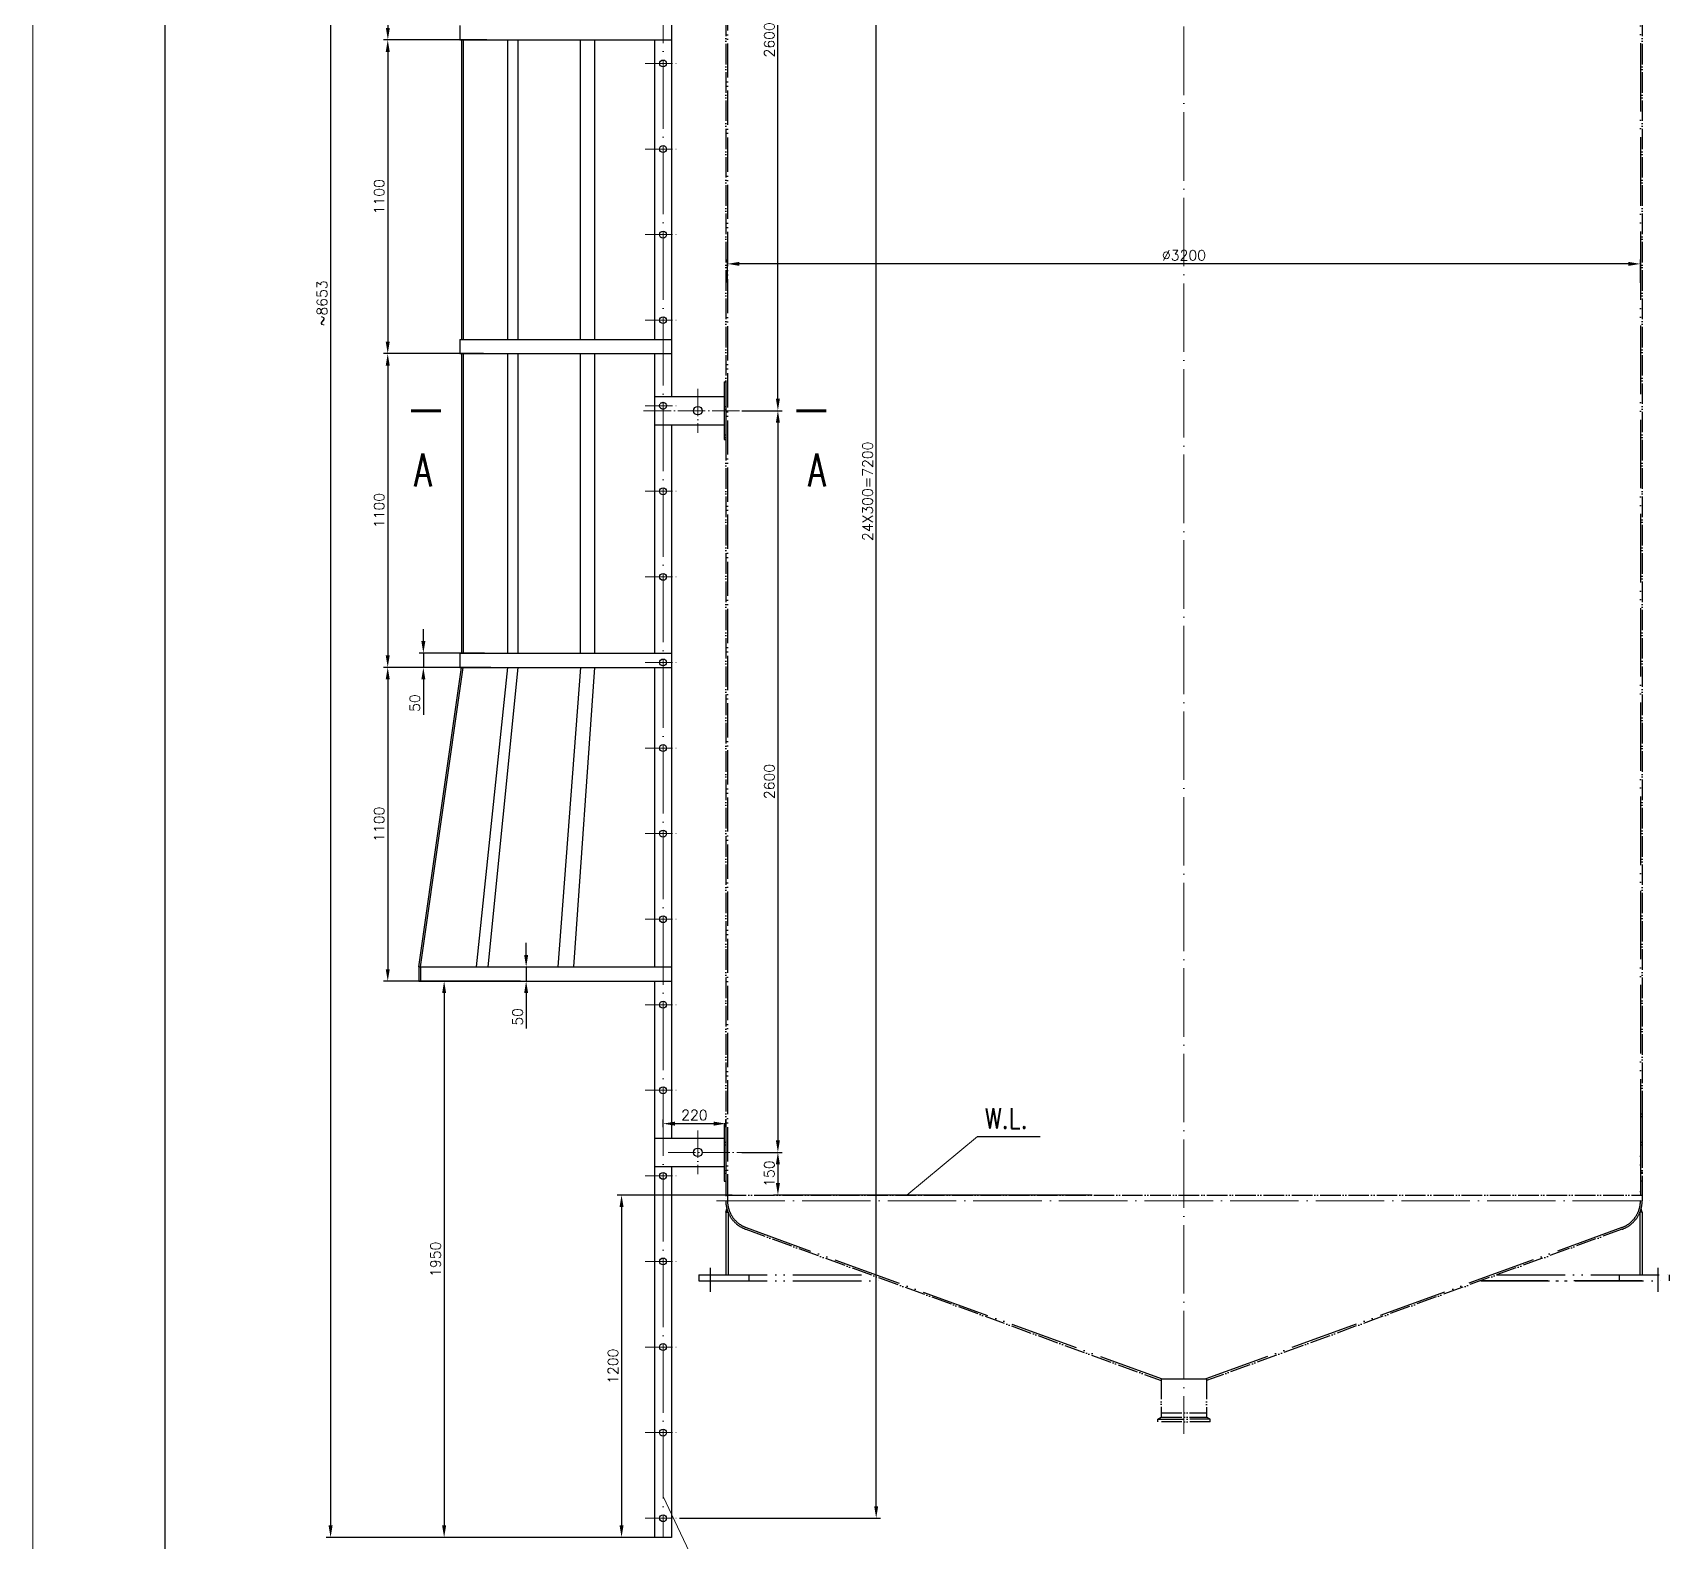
# Model space of a CAD drawing. Header units: inches. Extents: x 14786 to 39415, y 1343 to 18195.
# Drawn here: x 14786 to 20523, y 7177 to 12466 of the extents above; entities that cross this region are included whole.
import ezdxf
from ezdxf.enums import TextEntityAlignment as Align

# ---------------------------------------------------------------- set-up
doc = ezdxf.new("R2010")
doc.units = ezdxf.units.IN
doc.header["$MEASUREMENT"] = 0
for name, pattern in [('ACAD_ISO04W100', [30, 24, -3, 0, -3]), ('ACAD_ISO05W100', [33, 24, -3, 0, -3, 0, -3]), ('DASHED', [0.75, 0.5, -0.25])]:
    doc.linetypes.add(name, pattern=pattern)
for name, color, linetype in [('1', 1, 'ACAD_ISO05W100'), ('2', 3, 'Continuous'), ('3', 2, 'DASHED'), ('4', 7, 'Continuous')]:
    doc.layers.add(name, color=color, linetype=linetype)
doc.layers.add('TEXT', color=3, linetype='Continuous', lineweight=15)
doc.layers.add('图层1', color=1, linetype='ACAD_ISO04W100', lineweight=18)
doc.styles.add('HZ', font='TXT', dxfattribs={"width": 0.8, "bigfont": 'HZTXT'})
doc.styles.add('ROMANS', font='ROMANS', dxfattribs={"bigfont": 'HZTXT'})
doc.dimstyles.new('R30', dxfattribs={"dimscale": 30, "dimtxt": 1.2, "dimasz": 1.4, "dimexe": 0.5, "dimexo": 0, "dimgap": 0.4, "dimtad": 1, "dimdec": 0, "dimzin": 13, "dimdsep": 46, "dimtxsty": 'ROMANS', "dimcen": 30, "dimclrd": 1, "dimclre": 1, "dimclrt": 2, "dimadec": 0, "dimazin": 0, "dimtfac": 1, "dimtdec": 0, "dimtmove": 0, "dimatfit": 1, "dimfxl": 0, "dimtolj": 1, "dimtzin": 0, "dimarcsym": 0})

# ---------------------------------------------------------------- blocks, each defined once
blk = doc.blocks.new('*D67')
at = {"layer": 'DEFPOINTS', "color": 0}
for p in [(16512.1, 15843.9), (15830.4, 7191.1), (16982.7, 7191.1)]:
    blk.add_point(p, dxfattribs=at)
at = {"layer": 'TEXT', "color": 1, "lineweight": -2}
for p, q in [((16512.1, 15843.9), (15815.4, 15843.9)), ((15830.4, 15801.9), (15830.4, 7233.1)), ((16982.7, 7191.1), (15815.4, 7191.1))]:
    blk.add_line(p, q, dxfattribs=at)
at = {"layer": 'TEXT', "color": 1}
for points in [[(15823.4, 15801.9), (15837.4, 15801.9), (15830.4, 15843.9)], [(15823.4, 7233.1), (15837.4, 7233.1), (15830.4, 7191.1)]]:
    blk.add_solid(points, dxfattribs=at)
at = {"layer": 'TEXT', "color": 2, "insert": (15800.4, 11517.5), "char_height": 36, "attachment_point": 5, "rotation": 90, "style": 'ROMANS'}
blk.add_mtext('\\A1;~8653', dxfattribs=at)
blk = doc.blocks.new('*D63')
at = {"layer": 'DEFPOINTS', "color": 0}
for p in [(17237.4, 8391.1), (16850.3, 7191.1), (16974.1, 7191.1)]:
    blk.add_point(p, dxfattribs=at)
at = {"layer": 'TEXT', "color": 1, "lineweight": -2}
for p, q in [((17237.4, 8391.1), (16835.3, 8391.1)), ((16850.3, 8349.1), (16850.3, 7233.1)), ((16974.1, 7191.1), (16835.3, 7191.1))]:
    blk.add_line(p, q, dxfattribs=at)
at = {"layer": 'TEXT', "color": 1}
for points in [[(16843.3, 8349.1), (16857.3, 8349.1), (16850.3, 8391.1)], [(16843.3, 7233.1), (16857.3, 7233.1), (16850.3, 7191.1)]]:
    blk.add_solid(points, dxfattribs=at)
at = {"layer": 'TEXT', "color": 2, "insert": (16820.3, 7791.1), "char_height": 36, "attachment_point": 5, "rotation": 90, "style": 'ROMANS'}
blk.add_mtext('\\A1;1200', dxfattribs=at)
blk = doc.blocks.new('*D68')
at = {"layer": 'DEFPOINTS', "color": 0}
for p in [(16496.4, 9141.1), (16228.4, 7191.1), (16970.6, 7191.1)]:
    blk.add_point(p, dxfattribs=at)
at = {"layer": 'TEXT', "color": 1, "lineweight": -2}
for p, q in [((16496.4, 9141.1), (16213.4, 9141.1)), ((16228.4, 9099.1), (16228.4, 7233.1)), ((16970.6, 7191.1), (16213.4, 7191.1))]:
    blk.add_line(p, q, dxfattribs=at)
at = {"layer": 'TEXT', "color": 1}
for points in [[(16221.4, 9099.1), (16235.4, 9099.1), (16228.4, 9141.1)], [(16221.4, 7233.1), (16235.4, 7233.1), (16228.4, 7191.1)]]:
    blk.add_solid(points, dxfattribs=at)
at = {"layer": 'TEXT', "color": 2, "insert": (16198.4, 8166.1), "char_height": 36, "attachment_point": 5, "rotation": 90, "style": 'ROMANS'}
blk.add_mtext('\\A1;1950', dxfattribs=at)
blk = doc.blocks.new('*D69')
at = {"layer": 'DEFPOINTS', "color": 0}
for p in [(17221.6, 11655.7), (17221.6, 11590.3), (20421.6, 11589)]:
    blk.add_point(p, dxfattribs=at)
at = {"layer": 'TEXT', "color": 1, "lineweight": -2}
for p, q in [((17221.6, 11590.3), (17221.6, 11670.7)), ((20379.6, 11655.7), (17263.6, 11655.7)), ((20421.6, 11589), (20421.6, 11670.7))]:
    blk.add_line(p, q, dxfattribs=at)
at = {"layer": 'TEXT', "color": 1}
for points in [[(17263.6, 11662.7), (17263.6, 11648.7), (17221.6, 11655.7)], [(20379.6, 11662.7), (20379.6, 11648.7), (20421.6, 11655.7)]]:
    blk.add_solid(points, dxfattribs=at)
at = {"layer": 'TEXT', "color": 2, "insert": (18821.6, 11685.7), "char_height": 36, "attachment_point": 5, "style": 'ROMANS'}
blk.add_mtext('\\A1;%%c3200', dxfattribs=at)
blk = doc.blocks.new('*D64')
at = {"layer": 'DEFPOINTS', "color": 0}
for p in [(16995.6, 8629.3), (17215.6, 8641.6), (17215.6, 8629.3)]:
    blk.add_point(p, dxfattribs=at)
at = {"layer": 'TEXT', "color": 1, "lineweight": -2}
for p, q in [((16995.6, 8629.3), (16995.6, 8656.6)), ((17037.6, 8641.6), (17173.6, 8641.6)), ((17215.6, 8629.3), (17215.6, 8656.6))]:
    blk.add_line(p, q, dxfattribs=at)
at = {"layer": 'TEXT', "color": 1}
for points in [[(17037.6, 8648.6), (17037.6, 8634.6), (16995.6, 8641.6)], [(17173.6, 8648.6), (17173.6, 8634.6), (17215.6, 8641.6)]]:
    blk.add_solid(points, dxfattribs=at)
at = {"layer": 'TEXT', "color": 2, "insert": (17105.6, 8671.6), "char_height": 36, "attachment_point": 5, "style": 'ROMANS'}
blk.add_mtext('\\A1;220', dxfattribs=at)
blk = doc.blocks.new('*D85')
at = {"color": 1, "lineweight": -2}
for p, q in [((16295.6, 10241.1), (16015.7, 10241.1)), ((16030.7, 10199.1), (16030.7, 9183.1)), ((16295.6, 9141.1), (16015.7, 9141.1))]:
    blk.add_line(p, q, dxfattribs=at)
at = {"color": 1}
for points in [[(16023.7, 10199.1), (16037.7, 10199.1), (16030.7, 10241.1)], [(16023.7, 9183.1), (16037.7, 9183.1), (16030.7, 9141.1)]]:
    blk.add_solid(points, dxfattribs=at)
at = {"layer": 'DEFPOINTS', "color": 0}
for p in [(16295.6, 10241.1), (16030.7, 9141.1), (16295.6, 9141.1)]:
    blk.add_point(p, dxfattribs=at)
at = {"color": 2, "insert": (16000.7, 9691.1), "char_height": 36, "attachment_point": 5, "rotation": 90, "style": 'ROMANS'}
blk.add_mtext('\\A1;1100', dxfattribs=at)
blk = doc.blocks.new('*D86')
at = {"color": 1, "lineweight": -2}
for p, q in [((16358.8, 11341.1), (16015.7, 11341.1)), ((16030.7, 11299.1), (16030.7, 10283.1)), ((16392, 10241.1), (16015.7, 10241.1))]:
    blk.add_line(p, q, dxfattribs=at)
at = {"color": 1}
for points in [[(16023.7, 11299.1), (16037.7, 11299.1), (16030.7, 11341.1)], [(16023.7, 10283.1), (16037.7, 10283.1), (16030.7, 10241.1)]]:
    blk.add_solid(points, dxfattribs=at)
at = {"layer": 'DEFPOINTS', "color": 0}
for p in [(16358.8, 11341.1), (16030.7, 10241.1), (16392, 10241.1)]:
    blk.add_point(p, dxfattribs=at)
at = {"color": 2, "insert": (16000.7, 10791.1), "char_height": 36, "attachment_point": 5, "rotation": 90, "style": 'ROMANS'}
blk.add_mtext('\\A1;1100', dxfattribs=at)
blk = doc.blocks.new('*D87')
at = {"color": 1, "lineweight": -2}
for p, q in [((16366.5, 12441.1), (16015.7, 12441.1)), ((16030.7, 12399.1), (16030.7, 11383.1)), ((16366.5, 11341.1), (16015.7, 11341.1))]:
    blk.add_line(p, q, dxfattribs=at)
at = {"color": 1}
for points in [[(16023.7, 12399.1), (16037.7, 12399.1), (16030.7, 12441.1)], [(16023.7, 11383.1), (16037.7, 11383.1), (16030.7, 11341.1)]]:
    blk.add_solid(points, dxfattribs=at)
at = {"layer": 'DEFPOINTS', "color": 0}
for p in [(16366.5, 12441.1), (16030.7, 11341.1), (16366.5, 11341.1)]:
    blk.add_point(p, dxfattribs=at)
at = {"color": 2, "insert": (16000.7, 11891.1), "char_height": 36, "attachment_point": 5, "rotation": 90, "style": 'ROMANS'}
blk.add_mtext('\\A1;1100', dxfattribs=at)
blk = doc.blocks.new('*D88')
at = {"color": 1, "lineweight": -2}
for p, q in [((16378.4, 13541.1), (16016.2, 13541.1)), ((16031.2, 13499.1), (16031.2, 12483.1)), ((16378.4, 12441.1), (16016.2, 12441.1))]:
    blk.add_line(p, q, dxfattribs=at)
at = {"color": 1}
for points in [[(16024.2, 13499.1), (16038.2, 13499.1), (16031.2, 13541.1)], [(16024.2, 12483.1), (16038.2, 12483.1), (16031.2, 12441.1)]]:
    blk.add_solid(points, dxfattribs=at)
at = {"layer": 'DEFPOINTS', "color": 0}
for p in [(16378.4, 13541.1), (16031.2, 12441.1), (16378.4, 12441.1)]:
    blk.add_point(p, dxfattribs=at)
at = {"color": 2, "insert": (16001.2, 12991.1), "char_height": 36, "attachment_point": 5, "rotation": 90, "style": 'ROMANS'}
blk.add_mtext('\\A1;1100', dxfattribs=at)
blk = doc.blocks.new('*D95')
at = {"color": 1, "lineweight": -2}
for p, q in [((17272.4, 11141.1), (17413.3, 11141.1)), ((17398.3, 11099.1), (17398.3, 8583)), ((17272.4, 8541), (17413.3, 8541))]:
    blk.add_line(p, q, dxfattribs=at)
at = {"color": 1}
for points in [[(17391.3, 11099.1), (17405.3, 11099.1), (17398.3, 11141.1)], [(17391.3, 8583), (17405.3, 8583), (17398.3, 8541)]]:
    blk.add_solid(points, dxfattribs=at)
at = {"layer": 'DEFPOINTS', "color": 0}
for p in [(17272.4, 11141.1), (17272.4, 8541), (17398.3, 8541)]:
    blk.add_point(p, dxfattribs=at)
at = {"color": 2, "insert": (17368.3, 9841.1), "char_height": 36, "attachment_point": 5, "rotation": 90, "style": 'ROMANS'}
blk.add_mtext('\\A1;2600', dxfattribs=at)
blk = doc.blocks.new('*D96')
at = {"color": 1, "lineweight": -2}
for p, q in [((17359.1, 8541), (17413.3, 8541)), ((17398.3, 8499), (17398.3, 8433.1)), ((18499.5, 8391.1), (17383.3, 8391.1))]:
    blk.add_line(p, q, dxfattribs=at)
at = {"color": 1}
for points in [[(17391.3, 8499), (17405.3, 8499), (17398.3, 8541)], [(17391.3, 8433.1), (17405.3, 8433.1), (17398.3, 8391.1)]]:
    blk.add_solid(points, dxfattribs=at)
at = {"layer": 'DEFPOINTS', "color": 0}
for p in [(17359.1, 8541), (17398.3, 8391.1), (18499.5, 8391.1)]:
    blk.add_point(p, dxfattribs=at)
at = {"color": 2, "insert": (17368.3, 8466.1), "char_height": 36, "attachment_point": 5, "rotation": 90, "style": 'ROMANS'}
blk.add_mtext('\\A1;150', dxfattribs=at)
blk = doc.blocks.new('*D97')
at = {"color": 1, "lineweight": -2}
for p, q in [((17272.4, 13741.1), (17413.3, 13741.1)), ((17398.3, 11183.1), (17398.3, 13699.1)), ((17359.1, 11141.1), (17413.3, 11141.1))]:
    blk.add_line(p, q, dxfattribs=at)
at = {"color": 1}
for points in [[(17391.3, 13699.1), (17405.3, 13699.1), (17398.3, 13741.1)], [(17391.3, 11183.1), (17405.3, 11183.1), (17398.3, 11141.1)]]:
    blk.add_solid(points, dxfattribs=at)
at = {"layer": 'DEFPOINTS', "color": 0}
for p in [(17272.4, 13741.1), (17398.3, 13741.1), (17359.1, 11141.1)]:
    blk.add_point(p, dxfattribs=at)
at = {"color": 2, "insert": (17368.3, 12441.1), "char_height": 36, "attachment_point": 5, "rotation": 90, "style": 'ROMANS'}
blk.add_mtext('\\A1;2600', dxfattribs=at)
blk = doc.blocks.new('*D98')
at = {"color": 1, "lineweight": -2}
for p, q in [((17052.8, 14458.4), (17757.8, 14458.4)), ((17742.8, 7300.4), (17742.8, 14416.4)), ((17052.8, 7258.4), (17757.8, 7258.4))]:
    blk.add_line(p, q, dxfattribs=at)
at = {"color": 1}
for points in [[(17735.8, 14416.4), (17749.8, 14416.4), (17742.8, 14458.4)], [(17735.8, 7300.4), (17749.8, 7300.4), (17742.8, 7258.4)]]:
    blk.add_solid(points, dxfattribs=at)
at = {"layer": 'DEFPOINTS', "color": 0}
for p in [(17052.8, 14458.4), (17742.8, 14458.4), (17052.8, 7258.4)]:
    blk.add_point(p, dxfattribs=at)
at = {"color": 2, "insert": (17712.8, 10858.4), "char_height": 36, "attachment_point": 5, "rotation": 90, "style": 'ROMANS'}
blk.add_mtext('\\A1;24X300=7200', dxfattribs=at)
blk = doc.blocks.new('*D99')
at = {"color": 1, "lineweight": -2}
for p, q in [((16515.9, 9233.1), (16515.9, 9275.1)), ((16285.9, 9191.1), (16530.9, 9191.1)), ((16515.9, 9191.1), (16515.9, 9141.1)), ((16285.9, 9141.1), (16530.9, 9141.1)), ((16515.9, 9099.1), (16515.9, 8974.8))]:
    blk.add_line(p, q, dxfattribs=at)
at = {"color": 1}
for points in [[(16508.9, 9233.1), (16522.9, 9233.1), (16515.9, 9191.1)], [(16508.9, 9099.1), (16522.9, 9099.1), (16515.9, 9141.1)]]:
    blk.add_solid(points, dxfattribs=at)
at = {"layer": 'DEFPOINTS', "color": 0}
for p in [(16285.9, 9191.1), (16285.9, 9141.1), (16515.9, 9141.1)]:
    blk.add_point(p, dxfattribs=at)
at = {"color": 2, "insert": (16485.9, 9016), "char_height": 36, "attachment_point": 5, "rotation": 90, "style": 'ROMANS'}
blk.add_mtext('\\A1;50', dxfattribs=at)
blk = doc.blocks.new('*D100')
at = {"color": 1, "lineweight": -2}
for p, q in [((16155.6, 10333.1), (16155.6, 10375.1)), ((16370.3, 10291.1), (16140.6, 10291.1)), ((16155.6, 10291.1), (16155.6, 10241.1)), ((16370.3, 10241.1), (16140.6, 10241.1)), ((16155.6, 10199.1), (16155.6, 10074.8))]:
    blk.add_line(p, q, dxfattribs=at)
at = {"color": 1}
for points in [[(16148.6, 10333.1), (16162.6, 10333.1), (16155.6, 10291.1)], [(16148.6, 10199.1), (16162.6, 10199.1), (16155.6, 10241.1)]]:
    blk.add_solid(points, dxfattribs=at)
at = {"layer": 'DEFPOINTS', "color": 0}
for p in [(16370.3, 10291.1), (16155.6, 10241.1), (16370.3, 10241.1)]:
    blk.add_point(p, dxfattribs=at)
at = {"color": 2, "insert": (16125.6, 10116), "char_height": 36, "attachment_point": 5, "rotation": 90, "style": 'ROMANS'}
blk.add_mtext('\\A1;50', dxfattribs=at)

msp = doc.modelspace()

# ---------------------------------------------------------------- hatches: boundary and pattern name
at = {"layer": '1', "ltscale": 10}
h = msp.add_hatch(dxfattribs=at)
h.set_pattern_fill('ANGLE', color=256, scale=0.5, style=0)
h.set_pattern_definition([(180, (30972.29878, 8201.71146), (9e-15, 0.1375), [0.1, -0.0375]), (90, (30972.29878, 8201.71146), (0.1375, -9e-15), [0.1, -0.0375])])
h.paths.add_polyline_path([(17219.4, 8343, 0.029603), (17223.4, 8331.1), (17215.6, 8331.1)])
h = msp.add_hatch(dxfattribs=at)
h.set_pattern_fill('ANGLE', color=256, scale=0.5, style=0)
h.set_pattern_definition([(0, (6670.83338, 8201.71146), (0, 0.1375), [0.1, -0.0375]), (90, (6670.83338, 8201.71146), (-0.1375, 8e-18), [0.1, -0.0375])])
h.paths.add_polyline_path([(20423.8, 8343, -0.029603), (20419.7, 8331.1), (20427.6, 8331.1)])

# ---------------------------------------------------------------- linework, layer by layer
for p, q in [((15249.7, 16722.9), (15249.7, 1528)), ((17025.6, 13691.1), (17025.6, 11191.1)), ((16283.6, 12491.1), (16283.6, 12441.1)), ((16283.6, 12441.1), (17025.6, 12441.1)), ((16283.6, 12441.1), (17025.6, 12441.1)), ((16283.6, 12441.1), (17025.6, 12441.1)), ((16289.6, 12441.1), (16289.6, 11391.1)), ((16295.6, 12441.1), (16295.6, 11391.1)), ((16450.9, 12441.1), (16450.9, 11391.1)), ((16487.1, 12441.1), (16487.1, 11391.1)), ((16705.4, 12441.1), (16705.4, 11391.1)), ((16755.4, 12441.1), (16755.4, 11391.1)), ((16965.6, 12441.1), (16965.6, 11391.1)), ((16283.6, 11391.1), (16283.6, 11341.1)), ((16283.6, 11391.1), (17025.6, 11391.1)), ((16283.6, 11341.1), (17025.6, 11341.1)), ((16283.6, 11341.1), (17025.6, 11341.1)), ((16283.6, 11341.1), (17025.6, 11341.1)), ((16289.6, 11341.1), (16289.6, 10291.1)), ((16295.6, 11341.1), (16295.6, 10291.1)), ((16450.9, 11341.1), (16450.9, 10291.1)), ((16487.1, 11341.1), (16487.1, 10291.1)), ((16705.4, 11341.1), (16705.4, 10291.1)), ((16755.4, 11341.1), (16755.4, 10291.1)), ((16965.6, 11341.1), (16965.6, 10291.1)), ((16965.6, 11191.1), (17209.6, 11191.1)), ((17209.6, 11242.6), (17215.6, 11242.6)), ((17209.6, 11242.6), (17209.6, 11039.6)), ((17215.6, 11242.6), (17215.6, 11039.6)), ((16965.6, 11091.1), (17209.6, 11091.1)), ((17025.6, 11091.1), (17025.6, 9001.5)), ((17209.6, 11039.6), (17215.6, 11039.6)), ((16283.6, 10291.1), (16283.6, 10241.1)), ((16283.6, 10291.1), (17025.6, 10291.1)), ((16139.6, 9191.1), (16289.6, 10241.1)), ((16145.6, 9191.1), (16295.6, 10241.1)), ((16283.6, 10241.1), (17025.6, 10241.1)), ((16450.9, 10241.1), (16340.5, 9191.1)), ((16487.1, 10241.1), (16382.1, 9191.1)), ((16705.8, 10241.1), (16626.4, 9191.1)), ((16755.4, 10241.1), (16682.3, 9191.1)), ((16965.6, 10241.1), (16965.6, 9191.1)), ((16139.6, 9191.1), (16139.6, 9141.1)), ((16139.6, 9191.1), (17025.6, 9191.1)), ((16145.6, 9191.1), (16145.6, 9141.1)), ((16139.6, 9141.1), (17025.6, 9141.1)), ((16965.6, 9141.1), (16965.6, 7191.1)), ((17025.6, 9141.1), (17025.6, 8591)), ((17209.6, 8642.5), (17209.6, 8439.5)), ((17209.6, 8642.5), (17215.6, 8642.5)), ((17215.6, 8642.5), (17215.6, 8439.5)), ((16965.6, 8591), (17209.6, 8591)), ((16965.6, 8491), (17209.6, 8491)), ((17025.6, 8491), (17025.6, 7191.1)), ((17209.6, 8439.5), (17215.6, 8439.5)), ((17025.6, 7191.1), (16965.6, 7191.1))]:
    msp.add_line(p, q)
for points in [[(16217.6, 11141.1, 10.5, 10.5, 0), (16112.6, 11141.1, 0, 0, 0), (16112.6, 11088.7, 10.5, 0, 0), (16112.6, 11018.7, 0, 0, 0)], [(17463.3, 11141.1, 10.5, 10.5, 0), (17568.3, 11141.1, 0, 0, 0), (17568.3, 11088.7, 10.5, 0, 0), (17568.3, 11018.7, 0, 0, 0)]]:
    msp.add_lwpolyline(points, format="xyseb")
for centre, radius in [((16995.6, 12358.4), 12), ((16995.6, 12058.4), 12), ((16995.6, 11758.4), 12), ((16995.6, 11458.4), 12), ((17117.6, 11141.1), 15), ((16995.6, 10858.4), 12), ((16995.6, 10558.4), 12), ((16995.6, 10258.4), 12), ((16995.6, 9958.4), 12), ((16995.6, 9658.4), 12), ((16995.6, 9358.4), 12), ((16995.6, 9058.4), 12), ((16995.6, 8758.4), 12), ((17117.6, 8541), 15), ((16995.6, 8458.4), 12), ((16995.6, 8158.4), 12), ((16995.6, 7858.4), 12), ((16995.6, 7558.4), 12), ((16995.6, 7258.4), 12)]:
    msp.add_circle(centre, radius)
at = {"layer": '1', "ltscale": 3}
for p, q in [((17215.6, 14411.1), (17215.6, 8371.1)), ((20427.6, 14411.1), (20427.6, 8391.1)), ((17215.6, 8391.1), (20427.6, 8391.1)), ((17285.3, 8271.5), (18742.1, 7741.3)), ((20357.8, 8271.5), (18901.1, 7741.3)), ((18742.1, 7747.7), (18742.1, 7613.1)), ((18901.1, 7747.4), (18901.1, 7613.1)), ((18913.8, 7596.6), (18729.4, 7596.6)), ((18742.1, 7628.2), (18901.1, 7628.2)), ((18742.1, 7613.1), (18901.1, 7613.1)), ((18913.8, 7606.1), (18821.6, 7606.1)), ((18913.8, 7606.1), (18901.1, 7613.1)), ((18913.8, 7596.6), (18913.8, 7606.1))]:
    msp.add_line(p, q, dxfattribs=at)
at = {"layer": '1', "ltscale": 5}
msp.add_line((17221.6, 14411.1), (17221.6, 8371.1), dxfattribs=at)
at = {"layer": '1', "ltscale": 10}
for p, q in [((20421.6, 14411.1), (20421.6, 8391.1)), ((20427.6, 8741.1), (20427.6, 8371.1)), ((20421.6, 8673.8), (20421.6, 8371.1)), ((17215.6, 8331.1), (17219.4, 8343)), ((17215.6, 8331.1), (17219.4, 8343)), ((17215.6, 8331.1), (17223.6, 8331.1)), ((17215.6, 8331.1), (17223.6, 8331.1)), ((17215.6, 8331.1), (17215.6, 8111.1)), ((17223.6, 8331.1), (17223.6, 8111.1)), ((20427.6, 8331.1), (20419.6, 8331.1)), ((20419.6, 8331.1), (20419.6, 8111.1)), ((20427.6, 8331.1), (20423.8, 8343)), ((20427.6, 8331.1), (20427.6, 8111.1)), ((17287.4, 8277.1), (18745.1, 7746.6)), ((20355.8, 8277.1), (18898.1, 7746.6)), ((17120.6, 8111.1), (17120.6, 8091.1)), ((17120.6, 8111.1), (17726, 8111.1)), ((17120.6, 8091.1), (17780.9, 8091.1)), ((17160.6, 8136.3), (17160.6, 8052.4)), ((17296.2, 8111.1), (17296.2, 8091.1)), ((19862.2, 8091.1), (20522.6, 8091.1)), ((20427.6, 8091.1), (19862.2, 8091.1)), ((19917.1, 8111.1), (20522.6, 8111.1)), ((20346.9, 8111.1), (20346.9, 8091.1)), ((20482.6, 8136.3), (20482.6, 8052.4)), ((20522.6, 8111.1), (20522.6, 8091.1)), ((18745.1, 7746.6), (18898.1, 7746.6)), ((18729.4, 7606.1), (18742.1, 7613.1)), ((18729.4, 7596.6), (18729.4, 7606.1)), ((18729.4, 7606.1), (18821.6, 7606.1))]:
    msp.add_line(p, q, dxfattribs=at)
for centre, radius, start, end in [((17321.6, 8371.1), 106, 180, 250), ((17321.6, 8371.1), 100, 180, 250), ((20321.6, 8371.1), 100, 290, 0), ((20321.6, 8371.1), 106, 290, 0)]:
    msp.add_arc(centre, radius, start, end, dxfattribs=at)
at = {"layer": '3'}
msp.add_circle((16995.6, 11158.4), 12, dxfattribs=at)
at = {"layer": '4'}
msp.add_line((18097.9, 8596.6), (18317.9, 8596.6), dxfattribs=at)
at = {"layer": 'TEXT'}
for p, q in [((14786.4, 16908.2), (14786.4, 1342.7)), ((18097.9, 8596.6), (17850.4, 8391.1)), ((17312.6, 6667.4), (16995.6, 7334.3))]:
    msp.add_line(p, q, dxfattribs=at)
at = {"layer": '图层1', "ltscale": 10}
for p, q in [((16995.6, 15970.8), (16995.6, 7189.9)), ((18821.6, 15188.3), (18821.6, 7553.9)), ((17182.9, 8371.1), (20472.4, 8371.1))]:
    msp.add_line(p, q, dxfattribs=at)
at = {"layer": '图层1', "ltscale": 4}
for p, q in [((16933.1, 12358.4), (17052.8, 12358.4)), ((16933.1, 12058.4), (17052.8, 12058.4)), ((16933.1, 11758.4), (17052.8, 11758.4)), ((16933.1, 11458.4), (17052.8, 11458.4)), ((17117.6, 11217.3), (17117.6, 11064)), ((16927.6, 11141.1), (17272.4, 11141.1)), ((16933.1, 11158.4), (17052.8, 11158.4)), ((16933.1, 10858.4), (17052.8, 10858.4)), ((16933.1, 10558.4), (17052.8, 10558.4)), ((16933.1, 10258.4), (17052.8, 10258.4)), ((16933.1, 9958.4), (17052.8, 9958.4)), ((16933.1, 9658.4), (17052.8, 9658.4)), ((16933.1, 9358.4), (17052.8, 9358.4)), ((16933.1, 9058.4), (17052.8, 9058.4)), ((16933.1, 8758.4), (17052.8, 8758.4)), ((17117.6, 8617.2), (17117.6, 8463.9)), ((17013.6, 8541), (17272.4, 8541)), ((16933.1, 8458.4), (17052.8, 8458.4)), ((16933.1, 8158.4), (17052.8, 8158.4)), ((16933.1, 7858.4), (17052.8, 7858.4)), ((16933.1, 7558.4), (17052.8, 7558.4)), ((16933.1, 7258.4), (17052.8, 7258.4))]:
    msp.add_line(p, q, dxfattribs=at)

# ---------------------------------------------------------------- texts
at = {"layer": '2', "style": 'ROMANS', "width": 0.7}
for p in [(16154.3, 10875.6), (17535.2, 10875.6)]:
    msp.add_text('A', height=114.8, dxfattribs=at).set_placement(p, align=Align.CENTER)
at = {"layer": '2', "style": 'HZ', "width": 0.8}
msp.add_text('W.L.', height=72, dxfattribs=at).set_placement((18123.4, 8624.3))

# ---------------------------------------------------------------- dimensions: what is measured, and where the dimension line sits
dim = msp.add_linear_dim(base=(17742.8, 14458.4), p1=(17052.8, 7258.4), p2=(17052.8, 14458.4), angle=90, text='24X300=<>', dimstyle='R30')
dim.commit()
dim.dimension.update_dxf_attribs({"geometry": '*D98', "text_midpoint": (17712.8, 10858.4)})
for base, p1, p2, picture, middle in [((17398.3, 13741.1), (17359.1, 11141.1), (17272.4, 13741.1), '*D97', (17368.3, 12441.1)), ((16031.2, 12441.1), (16378.4, 13541.1), (16378.4, 12441.1), '*D88', (16001.2, 12991.1)), ((16030.7, 11341.1), (16366.5, 12441.1), (16366.5, 11341.1), '*D87', (16000.7, 11891.1)), ((16030.7, 10241.1), (16358.8, 11341.1), (16392, 10241.1), '*D86', (16000.7, 10791.1)), ((17398.3, 8541), (17272.4, 11141.1), (17272.4, 8541), '*D95', (17368.3, 9841.1)), ((16155.6, 10241.1), (16370.3, 10291.1), (16370.3, 10241.1), '*D100', (16125.6, 10116)), ((16030.7, 9141.1), (16295.6, 10241.1), (16295.6, 9141.1), '*D85', (16000.7, 9691.1)), ((16515.9, 9141.1), (16285.9, 9191.1), (16285.9, 9141.1), '*D99', (16485.9, 9016)), ((17398.3, 8391.1), (17359.1, 8541), (18499.5, 8391.1), '*D96', (17368.3, 8466.1))]:
    dim = msp.add_linear_dim(base=base, p1=p1, p2=p2, angle=90, dimstyle='R30')
    dim.commit()
    dim.dimension.update_dxf_attribs({"geometry": picture, "text_midpoint": middle})
at = {"layer": 'TEXT'}
dim = msp.add_linear_dim(base=(15830.4, 7191.1), p1=(16512.1, 15843.9), p2=(16982.7, 7191.1), angle=90, text='~<>', dimstyle='R30', dxfattribs=at)
dim.commit()
dim.dimension.update_dxf_attribs({"geometry": '*D67', "text_midpoint": (15800.4, 11517.5)})
dim = msp.add_linear_dim(base=(17221.6, 11655.7), p1=(20421.6, 11589), p2=(17221.6, 11590.3), text='%%c<>', dimstyle='R30', dxfattribs=at)
dim.commit()
dim.dimension.update_dxf_attribs({"geometry": '*D69', "text_midpoint": (18821.6, 11685.7)})
for base, p1, p2, picture, middle in [((16228.4, 7191.1), (16496.4, 9141.1), (16970.6, 7191.1), '*D68', (16198.4, 8166.1)), ((16850.3, 7191.1), (17237.4, 8391.1), (16974.1, 7191.1), '*D63', (16820.3, 7791.1))]:
    dim = msp.add_linear_dim(base=base, p1=p1, p2=p2, angle=90, dimstyle='R30', dxfattribs=at)
    dim.commit()
    dim.dimension.update_dxf_attribs({"geometry": picture, "text_midpoint": middle})
dim = msp.add_linear_dim(base=(17215.6, 8641.6), p1=(16995.6, 8629.3), p2=(17215.6, 8629.3), dimstyle='R30', dxfattribs=at)
dim.commit()
dim.dimension.update_dxf_attribs({"geometry": '*D64', "text_midpoint": (17105.6, 8671.6)})

doc.saveas('drawing.dxf')
